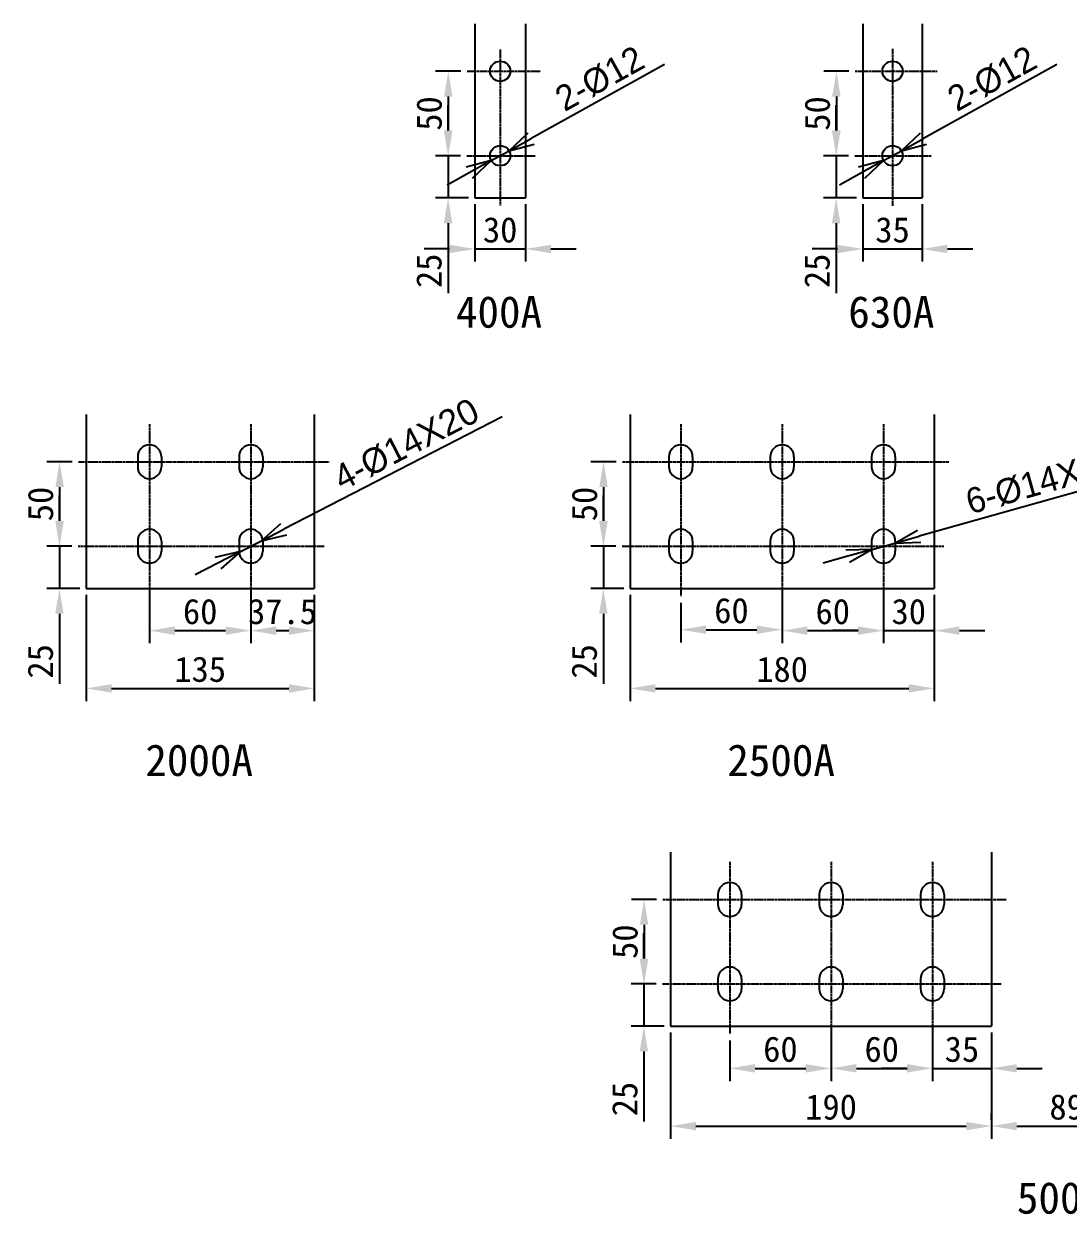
# Model space of a CAD drawing. Header units: millimetres. Extents: x 574498 to 1170950, y -60215 to -53982.
# Drawn here: x 578372 to 578990, y -58289 to -57584 of the extents above; entities that cross this region are included whole.
import ezdxf

# ---------------------------------------------------------------- set-up
doc = ezdxf.new("R2010")
doc.units = ezdxf.units.MM
doc.linetypes.add('CENTER', pattern=[2, 1.25, -0.25, 0.25, -0.25])
doc.styles.get("Standard").update_dxf_attribs({"font": ''})
doc.styles.add('Style-ENGINEERING', font='ENGINEERING.shx')
doc.styles.add('STYLE1', font='')
doc.styles.get('Standard').set_extended_font_data('NSimSun')
doc.styles.get('STYLE1').set_extended_font_data('仿宋_GB2312')
doc.dimstyles.get("Standard").update_dxf_attribs({"dimtxt": 0.25, "dimasz": 0.25, "dimexe": 0.125, "dimexo": 0.125, "dimgap": 0.125, "dimtad": 1, "dimdec": 4, "dimzin": 2, "dimdsep": 46, "dimtxsty": 'Style-ENGINEERING', "dimblk": 'TerminatorOpen', "dimcen": 0, "dimadec": 4, "dimazin": 3, "dimtfac": 1, "dimtdec": 4, "dimtofl": 0, "dimtmove": 0, "dimatfit": 3, "dimfxl": 0.125, "dimfrac": 2, "dimtolj": 1, "dimtzin": 2, "dimarcsym": 0})
doc.dimstyles.new('STANDARD$0', dxfattribs={"dimtxt": 5, "dimasz": 5, "dimexe": 2.5, "dimexo": 0, "dimgap": 1.25, "dimtad": 1, "dimdec": 4, "dimzin": 0, "dimdsep": 46, "dimtxsty": 'Standard', "dimcen": 0, "dimadec": 0, "dimazin": 0, "dimtfac": 0.514286, "dimtdec": 4, "dimtix": 1, "dimtmove": 0, "dimatfit": 3, "dimfxl": 1, "dimtolj": 1, "dimtzin": 0, "dimarcsym": 0})

# ---------------------------------------------------------------- blocks, each defined once
blk = doc.blocks.new('*D246')
at = {"color": 0, "lineweight": -2}
for p, q in [((578638.84, -57690.51), (578638.84, -57724.51)), ((578668.84, -57690.51), (578668.84, -57724.51)), ((578623.84, -57717.01), (578608.84, -57717.01)), ((578638.84, -57717.01), (578668.84, -57717.01)), ((578683.84, -57717.01), (578698.84, -57717.01))]:
    blk.add_line(p, q, dxfattribs=at)
at = {"color": 0}
for points in [[(578623.84, -57714.51), (578623.84, -57719.51), (578638.84, -57717.01)], [(578683.84, -57714.51), (578683.84, -57719.51), (578668.84, -57717.01)]]:
    blk.add_solid(points, dxfattribs=at)
at = {"layer": 'Defpoints', "color": 0}
for p in [(578638.84, -57686.76), (578668.84, -57686.76), (578668.84, -57717.01)]:
    blk.add_point(p, dxfattribs=at)
at = {"color": 0, "insert": (578653.84, -57705.76), "char_height": 15, "attachment_point": 5}
blk.add_mtext('\\A1;30', dxfattribs=at)
blk = doc.blocks.new('*D247')
at = {"color": 0, "lineweight": -2}
for p, q in [((578622.98, -57646.76), (578622.98, -57631.76)), ((578630.3, -57661.76), (578615.48, -57661.76)), ((578622.98, -57661.76), (578622.98, -57686.76)), ((578635.09, -57686.76), (578615.48, -57686.76)), ((578622.98, -57701.76), (578622.98, -57743.17))]:
    blk.add_line(p, q, dxfattribs=at)
at = {"color": 0}
for points in [[(578620.48, -57646.76), (578625.48, -57646.76), (578622.98, -57661.76)], [(578620.48, -57701.76), (578625.48, -57701.76), (578622.98, -57686.76)]]:
    blk.add_solid(points, dxfattribs=at)
at = {"layer": 'Defpoints', "color": 0}
for p in [(578634.05, -57661.76), (578622.98, -57686.76), (578638.84, -57686.76)]:
    blk.add_point(p, dxfattribs=at)
at = {"color": 0, "insert": (578611.73, -57729.96), "char_height": 15, "attachment_point": 5, "rotation": 90}
blk.add_mtext('\\A1;25', dxfattribs=at)
blk = doc.blocks.new('*D248')
at = {"color": 0, "lineweight": -2}
for p, q in [((578630.48, -57611.76), (578615.6, -57611.76)), ((578623.1, -57626.76), (578623.1, -57646.76)), ((578623.83, -57661.76), (578615.6, -57661.76))]:
    blk.add_line(p, q, dxfattribs=at)
at = {"color": 0}
for points in [[(578620.6, -57626.76), (578625.6, -57626.76), (578623.1, -57611.76)], [(578620.6, -57646.76), (578625.6, -57646.76), (578623.1, -57661.76)]]:
    blk.add_solid(points, dxfattribs=at)
at = {"layer": 'Defpoints', "color": 0}
for p in [(578634.23, -57611.76), (578623.1, -57661.76), (578627.58, -57661.76)]:
    blk.add_point(p, dxfattribs=at)
at = {"color": 0, "insert": (578611.85, -57636.76), "char_height": 15, "attachment_point": 5, "rotation": 90}
blk.add_mtext('\\A1;50', dxfattribs=at)
blk = doc.blocks.new('*D249')
at = {"color": 0, "lineweight": -2}
for p, q in [((578860.32, -57611.76), (578845.44, -57611.76)), ((578852.94, -57626.76), (578852.94, -57646.76)), ((578853.67, -57661.76), (578845.44, -57661.76))]:
    blk.add_line(p, q, dxfattribs=at)
at = {"color": 0}
for points in [[(578850.44, -57626.76), (578855.44, -57626.76), (578852.94, -57611.76)], [(578850.44, -57646.76), (578855.44, -57646.76), (578852.94, -57661.76)]]:
    blk.add_solid(points, dxfattribs=at)
at = {"layer": 'Defpoints', "color": 0}
for p in [(578864.07, -57611.76), (578852.94, -57661.76), (578857.42, -57661.76)]:
    blk.add_point(p, dxfattribs=at)
at = {"color": 0, "insert": (578841.69, -57636.76), "char_height": 15, "attachment_point": 5, "rotation": 90}
blk.add_mtext('\\A1;50', dxfattribs=at)
blk = doc.blocks.new('*D250')
at = {"color": 0, "lineweight": -2}
for p, q in [((578852.81, -57646.76), (578852.81, -57631.76)), ((578860.14, -57661.76), (578845.31, -57661.76)), ((578852.81, -57661.76), (578852.81, -57686.76)), ((578864.93, -57686.76), (578845.31, -57686.76)), ((578852.81, -57701.76), (578852.81, -57743.17))]:
    blk.add_line(p, q, dxfattribs=at)
at = {"color": 0}
for points in [[(578850.31, -57646.76), (578855.31, -57646.76), (578852.81, -57661.76)], [(578850.31, -57701.76), (578855.31, -57701.76), (578852.81, -57686.76)]]:
    blk.add_solid(points, dxfattribs=at)
at = {"layer": 'Defpoints', "color": 0}
for p in [(578863.89, -57661.76), (578852.81, -57686.76), (578868.68, -57686.76)]:
    blk.add_point(p, dxfattribs=at)
at = {"color": 0, "insert": (578841.56, -57729.96), "char_height": 15, "attachment_point": 5, "rotation": 90}
blk.add_mtext('\\A1;25', dxfattribs=at)
blk = doc.blocks.new('*D251')
at = {"color": 0, "lineweight": -2}
for p, q in [((578868.68, -57690.51), (578868.68, -57724.51)), ((578903.68, -57690.51), (578903.68, -57724.51)), ((578853.68, -57717.01), (578838.68, -57717.01)), ((578868.68, -57717.01), (578903.68, -57717.01)), ((578918.68, -57717.01), (578933.68, -57717.01))]:
    blk.add_line(p, q, dxfattribs=at)
at = {"color": 0}
for points in [[(578853.68, -57714.51), (578853.68, -57719.51), (578868.68, -57717.01)], [(578918.68, -57714.51), (578918.68, -57719.51), (578903.68, -57717.01)]]:
    blk.add_solid(points, dxfattribs=at)
at = {"layer": 'Defpoints', "color": 0}
for p in [(578868.68, -57686.76), (578903.68, -57686.76), (578903.68, -57717.01)]:
    blk.add_point(p, dxfattribs=at)
at = {"color": 0, "insert": (578886.18, -57705.76), "char_height": 15, "attachment_point": 5}
blk.add_mtext('\\A1;35', dxfattribs=at)
blk = doc.blocks.new('TerminatorOpen')
at = {"color": 0, "linetype": 'Continuous', "lineweight": -2}
for q in [(-1, 0.25), (-1, 0), (-1, -0.25)]:
    blk.add_line((0, 0), q, dxfattribs=at)
blk = doc.blocks.new('*D175')
at = {"color": 0, "lineweight": -2}
for p, q in [((578751.23, -57607.77), (578672.2, -57651.57)), ((578648.59, -57664.66), (578659.08, -57658.85)), ((578635.47, -57671.94), (578622.35, -57679.21))]:
    blk.add_line(p, q, dxfattribs=at)
at = {"layer": 'Defpoints', "color": 0}
for p in [(578659.08, -57658.85), (578648.59, -57664.66)]:
    blk.add_point(p, dxfattribs=at)
at = {"color": 0, "lineweight": -2, "xscale": 15, "yscale": 15, "zscale": 15}
for p, rotation in [((578659.08, -57658.85), 209.0010797323863), ((578648.59, -57664.66), 29.00107973238636)]:
    blk.add_blockref('TerminatorOpen', p, dxfattribs=dict(at, rotation=rotation))
at = {"color": 0, "insert": (578712.82, -57616.2), "char_height": 15, "attachment_point": 5, "rotation": 29.00108, "style": 'Style-ENGINEERING'}
blk.add_mtext('\\A1;2-%%c12', dxfattribs=at)
blk = doc.blocks.new('*D176')
at = {"color": 0, "lineweight": -2}
for p, q in [((578983.57, -57607.77), (578904.54, -57651.57)), ((578880.93, -57664.66), (578891.42, -57658.85)), ((578867.81, -57671.94), (578854.69, -57679.21))]:
    blk.add_line(p, q, dxfattribs=at)
at = {"layer": 'Defpoints', "color": 0}
for p in [(578891.42, -57658.85), (578880.93, -57664.66)]:
    blk.add_point(p, dxfattribs=at)
at = {"color": 0, "lineweight": -2, "xscale": 15, "yscale": 15, "zscale": 15}
for p, rotation in [((578891.42, -57658.85), 209.0010797319002), ((578880.93, -57664.66), 29.00107973190019)]:
    blk.add_blockref('TerminatorOpen', p, dxfattribs=dict(at, rotation=rotation))
at = {"color": 0, "insert": (578945.16, -57616.2), "char_height": 15, "attachment_point": 5, "rotation": 29.00108, "style": 'Style-ENGINEERING'}
blk.add_mtext('\\A1;2-%%c12', dxfattribs=at)
blk = doc.blocks.new('*D183')
at = {"color": 0, "lineweight": -2}
for p, q in [((578506.19, -57921.8), (578506.19, -57950.57)), ((578543.69, -57921.8), (578543.69, -57950.57)), ((578521.19, -57943.07), (578528.69, -57943.07))]:
    blk.add_line(p, q, dxfattribs=at)
at = {"color": 0}
for points in [[(578521.19, -57940.57), (578521.19, -57945.57), (578506.19, -57943.07)], [(578528.69, -57940.57), (578528.69, -57945.57), (578543.69, -57943.07)]]:
    blk.add_solid(points, dxfattribs=at)
at = {"layer": 'Defpoints', "color": 0}
for p in [(578506.19, -57918.05), (578543.69, -57918.05), (578543.69, -57943.07)]:
    blk.add_point(p, dxfattribs=at)
at = {"color": 0, "insert": (578524.94, -57931.82), "char_height": 15, "attachment_point": 5}
blk.add_mtext('\\A1;37.5', dxfattribs=at)
blk = doc.blocks.new('*D184')
at = {"color": 0, "lineweight": -2}
for p, q in [((578446.19, -57921.8), (578446.19, -57950.57)), ((578506.19, -57921.8), (578506.19, -57950.57)), ((578461.19, -57943.07), (578491.19, -57943.07))]:
    blk.add_line(p, q, dxfattribs=at)
at = {"color": 0}
for points in [[(578461.19, -57940.57), (578461.19, -57945.57), (578446.19, -57943.07)], [(578491.19, -57940.57), (578491.19, -57945.57), (578506.19, -57943.07)]]:
    blk.add_solid(points, dxfattribs=at)
at = {"layer": 'Defpoints', "color": 0}
for p in [(578446.19, -57918.05), (578506.19, -57918.05), (578506.19, -57943.07)]:
    blk.add_point(p, dxfattribs=at)
at = {"color": 0, "insert": (578476.19, -57931.82), "char_height": 15, "attachment_point": 5}
blk.add_mtext('\\A1;60', dxfattribs=at)
blk = doc.blocks.new('*D185')
at = {"color": 0, "lineweight": -2}
for p, q in [((578655.03, -57816.36), (578525.75, -57882.98)), ((578499.97, -57896.26), (578512.42, -57889.85)), ((578486.64, -57903.13), (578473.3, -57910))]:
    blk.add_line(p, q, dxfattribs=at)
at = {"layer": 'Defpoints', "color": 0}
for p in [(578512.42, -57889.85), (578499.97, -57896.26)]:
    blk.add_point(p, dxfattribs=at)
at = {"color": 0, "lineweight": -2, "xscale": 15, "yscale": 15, "zscale": 15}
for p, rotation in [((578512.42, -57889.85), 207.2617780957393), ((578499.97, -57896.26), 27.26177809573937)]:
    blk.add_blockref('TerminatorOpen', p, dxfattribs=dict(at, rotation=rotation))
at = {"color": 0, "insert": (578598.28, -57832.77), "char_height": 15, "attachment_point": 5, "rotation": 27.26178, "style": 'Style-ENGINEERING'}
blk.add_mtext('\\A1;4-%%c14{\\fArial|b0|i0|c0|p32;X20}', dxfattribs=at)
blk = doc.blocks.new('*D186')
at = {"color": 0, "lineweight": -2}
for p, q in [((578408.69, -57921.8), (578408.69, -57984.77)), ((578543.69, -57921.8), (578543.69, -57984.77)), ((578423.69, -57977.27), (578528.69, -57977.27))]:
    blk.add_line(p, q, dxfattribs=at)
at = {"color": 0}
for points in [[(578423.69, -57974.77), (578423.69, -57979.77), (578408.69, -57977.27)], [(578528.69, -57974.77), (578528.69, -57979.77), (578543.69, -57977.27)]]:
    blk.add_solid(points, dxfattribs=at)
at = {"layer": 'Defpoints', "color": 0}
for p in [(578408.69, -57918.05), (578543.69, -57918.05), (578543.69, -57977.27)]:
    blk.add_point(p, dxfattribs=at)
at = {"color": 0, "insert": (578476.19, -57966.02), "char_height": 15, "attachment_point": 5}
blk.add_mtext('\\A1;135', dxfattribs=at)
blk = doc.blocks.new('*D187')
at = {"color": 0, "lineweight": -2}
for p, q in [((578392.83, -57878.05), (578392.83, -57863.05)), ((578400.16, -57893.05), (578385.33, -57893.05)), ((578392.83, -57893.05), (578392.83, -57918.05)), ((578404.94, -57918.05), (578385.33, -57918.05)), ((578392.83, -57933.05), (578392.83, -57974.47))]:
    blk.add_line(p, q, dxfattribs=at)
at = {"color": 0}
for points in [[(578390.33, -57878.05), (578395.33, -57878.05), (578392.83, -57893.05)], [(578390.33, -57933.05), (578395.33, -57933.05), (578392.83, -57918.05)]]:
    blk.add_solid(points, dxfattribs=at)
at = {"layer": 'Defpoints', "color": 0}
for p in [(578403.91, -57893.05), (578392.83, -57918.05), (578408.69, -57918.05)]:
    blk.add_point(p, dxfattribs=at)
at = {"color": 0, "insert": (578381.58, -57961.26), "char_height": 15, "attachment_point": 5, "rotation": 90}
blk.add_mtext('\\A1;25', dxfattribs=at)
blk = doc.blocks.new('*D188')
at = {"color": 0, "lineweight": -2}
for p, q in [((578400.34, -57843.05), (578385.46, -57843.05)), ((578392.96, -57858.05), (578392.96, -57878.05)), ((578393.68, -57893.05), (578385.46, -57893.05))]:
    blk.add_line(p, q, dxfattribs=at)
at = {"color": 0}
for points in [[(578390.46, -57858.05), (578395.46, -57858.05), (578392.96, -57843.05)], [(578390.46, -57878.05), (578395.46, -57878.05), (578392.96, -57893.05)]]:
    blk.add_solid(points, dxfattribs=at)
at = {"layer": 'Defpoints', "color": 0}
for p in [(578404.09, -57843.05), (578392.96, -57893.05), (578397.43, -57893.05)]:
    blk.add_point(p, dxfattribs=at)
at = {"color": 0, "insert": (578381.71, -57868.05), "char_height": 15, "attachment_point": 5, "rotation": 90}
blk.add_mtext('\\A1;50', dxfattribs=at)
blk = doc.blocks.new('*D189')
at = {"color": 0, "lineweight": -2}
for p, q in [((578722.45, -57843.05), (578707.56, -57843.05)), ((578715.06, -57858.05), (578715.06, -57878.05)), ((578715.79, -57893.05), (578707.56, -57893.05))]:
    blk.add_line(p, q, dxfattribs=at)
at = {"color": 0}
for points in [[(578712.56, -57858.05), (578717.56, -57858.05), (578715.06, -57843.05)], [(578712.56, -57878.05), (578717.56, -57878.05), (578715.06, -57893.05)]]:
    blk.add_solid(points, dxfattribs=at)
at = {"layer": 'Defpoints', "color": 0}
for p in [(578726.2, -57843.05), (578715.06, -57893.05), (578719.54, -57893.05)]:
    blk.add_point(p, dxfattribs=at)
at = {"color": 0, "insert": (578703.81, -57868.05), "char_height": 15, "attachment_point": 5, "rotation": 90}
blk.add_mtext('\\A1;50', dxfattribs=at)
blk = doc.blocks.new('*D190')
at = {"color": 0, "lineweight": -2}
for p, q in [((578714.94, -57878.05), (578714.94, -57863.05)), ((578722.27, -57893.05), (578707.44, -57893.05)), ((578714.94, -57893.05), (578714.94, -57918.05)), ((578727.05, -57918.05), (578707.44, -57918.05)), ((578714.94, -57933.05), (578714.94, -57974.47))]:
    blk.add_line(p, q, dxfattribs=at)
at = {"color": 0}
for points in [[(578712.44, -57878.05), (578717.44, -57878.05), (578714.94, -57893.05)], [(578712.44, -57933.05), (578717.44, -57933.05), (578714.94, -57918.05)]]:
    blk.add_solid(points, dxfattribs=at)
at = {"layer": 'Defpoints', "color": 0}
for p in [(578726.02, -57893.05), (578714.94, -57918.05), (578730.8, -57918.05)]:
    blk.add_point(p, dxfattribs=at)
at = {"color": 0, "insert": (578703.69, -57961.26), "char_height": 15, "attachment_point": 5, "rotation": 90}
blk.add_mtext('\\A1;25', dxfattribs=at)
blk = doc.blocks.new('*D191')
at = {"color": 0, "lineweight": -2}
for p, q in [((578730.8, -57921.8), (578730.8, -57984.77)), ((578910.8, -57921.8), (578910.8, -57984.77)), ((578745.8, -57977.27), (578895.8, -57977.27))]:
    blk.add_line(p, q, dxfattribs=at)
at = {"color": 0}
for points in [[(578745.8, -57974.77), (578745.8, -57979.77), (578730.8, -57977.27)], [(578895.8, -57974.77), (578895.8, -57979.77), (578910.8, -57977.27)]]:
    blk.add_solid(points, dxfattribs=at)
at = {"layer": 'Defpoints', "color": 0}
for p in [(578730.8, -57918.05), (578910.8, -57918.05), (578910.8, -57977.27)]:
    blk.add_point(p, dxfattribs=at)
at = {"color": 0, "insert": (578820.8, -57966.02), "char_height": 15, "attachment_point": 5}
blk.add_mtext('\\A1;180', dxfattribs=at)
blk = doc.blocks.new('*D192')
at = {"color": 0, "lineweight": -2}
for p, q in [((579033.91, -57849.98), (578901.98, -57887.1)), ((578874.06, -57894.95), (578887.54, -57891.16)), ((578859.62, -57899.01), (578845.18, -57903.07))]:
    blk.add_line(p, q, dxfattribs=at)
at = {"layer": 'Defpoints', "color": 0}
for p in [(578874.06, -57894.95), (578887.54, -57891.16)]:
    blk.add_point(p, dxfattribs=at)
at = {"color": 0, "lineweight": -2, "xscale": 15, "yscale": 15, "zscale": 15}
for p, rotation in [((578887.54, -57891.16), 195.7119686433278), ((578874.06, -57894.95), 15.71196864332784)]:
    blk.add_blockref('TerminatorOpen', p, dxfattribs=dict(at, rotation=rotation))
at = {"color": 0, "insert": (578975.02, -57854.7), "char_height": 15, "attachment_point": 5, "rotation": 15.71197, "style": 'Style-ENGINEERING'}
blk.add_mtext('\\A1;6-%%c14{\\fArial|b0|i0|c0|p32;X20}', dxfattribs=at)
blk = doc.blocks.new('*D193')
at = {"color": 0, "lineweight": -2}
for p, q in [((578820.8, -57921.8), (578820.8, -57950.57)), ((578880.8, -57921.8), (578880.8, -57950.57)), ((578835.8, -57943.07), (578865.8, -57943.07))]:
    blk.add_line(p, q, dxfattribs=at)
at = {"color": 0}
for points in [[(578835.8, -57940.57), (578835.8, -57945.57), (578820.8, -57943.07)], [(578865.8, -57940.57), (578865.8, -57945.57), (578880.8, -57943.07)]]:
    blk.add_solid(points, dxfattribs=at)
at = {"layer": 'Defpoints', "color": 0}
for p in [(578820.8, -57918.05), (578880.8, -57918.05), (578880.8, -57943.07)]:
    blk.add_point(p, dxfattribs=at)
at = {"color": 0, "insert": (578850.8, -57931.82), "char_height": 15, "attachment_point": 5}
blk.add_mtext('\\A1;60', dxfattribs=at)
blk = doc.blocks.new('*D194')
at = {"color": 0, "lineweight": -2}
for p, q in [((578760.8, -57926.5), (578760.8, -57950.02)), ((578820.8, -57926.5), (578820.8, -57950.02)), ((578775.8, -57942.52), (578805.8, -57942.52))]:
    blk.add_line(p, q, dxfattribs=at)
at = {"color": 0}
for points in [[(578775.8, -57940.02), (578775.8, -57945.02), (578760.8, -57942.52)], [(578805.8, -57940.02), (578805.8, -57945.02), (578820.8, -57942.52)]]:
    blk.add_solid(points, dxfattribs=at)
at = {"layer": 'Defpoints', "color": 0}
for p in [(578760.8, -57922.75), (578820.8, -57922.75), (578820.8, -57942.52)]:
    blk.add_point(p, dxfattribs=at)
at = {"color": 0, "insert": (578790.8, -57931.27), "char_height": 15, "attachment_point": 5}
blk.add_mtext('\\A1;60', dxfattribs=at)
blk = doc.blocks.new('*D195')
at = {"color": 0, "lineweight": -2}
for p, q in [((578880.8, -57921.8), (578880.8, -57950.57)), ((578910.8, -57921.8), (578910.8, -57950.57)), ((578865.8, -57943.07), (578850.8, -57943.07)), ((578880.8, -57943.07), (578910.8, -57943.07)), ((578925.8, -57943.07), (578940.8, -57943.07))]:
    blk.add_line(p, q, dxfattribs=at)
at = {"color": 0}
for points in [[(578865.8, -57940.57), (578865.8, -57945.57), (578880.8, -57943.07)], [(578925.8, -57940.57), (578925.8, -57945.57), (578910.8, -57943.07)]]:
    blk.add_solid(points, dxfattribs=at)
at = {"layer": 'Defpoints', "color": 0}
for p in [(578880.8, -57918.05), (578910.8, -57918.05), (578910.8, -57943.07)]:
    blk.add_point(p, dxfattribs=at)
at = {"color": 0, "insert": (578895.8, -57931.82), "char_height": 15, "attachment_point": 5}
blk.add_mtext('\\A1;30', dxfattribs=at)
blk = doc.blocks.new('*D221')
at = {"color": 0, "lineweight": -2}
for p, q in [((578909.79, -58181.03), (578909.79, -58209.8)), ((578944.79, -58181.03), (578944.79, -58209.8)), ((578894.79, -58202.3), (578879.79, -58202.3)), ((578909.79, -58202.3), (578944.79, -58202.3)), ((578959.79, -58202.3), (578974.79, -58202.3))]:
    blk.add_line(p, q, dxfattribs=at)
at = {"color": 0}
for points in [[(578894.79, -58199.8), (578894.79, -58204.8), (578909.79, -58202.3)], [(578959.79, -58199.8), (578959.79, -58204.8), (578944.79, -58202.3)]]:
    blk.add_solid(points, dxfattribs=at)
at = {"layer": 'Defpoints', "color": 0}
for p in [(578909.79, -58177.28), (578944.79, -58177.28), (578944.79, -58202.3)]:
    blk.add_point(p, dxfattribs=at)
at = {"color": 0, "insert": (578927.29, -58191.05), "char_height": 15, "attachment_point": 5}
blk.add_mtext('\\A1;35', dxfattribs=at)
blk = doc.blocks.new('*D222')
at = {"color": 0, "lineweight": -2}
for p, q in [((578746.44, -58102.28), (578731.56, -58102.28)), ((578739.06, -58117.28), (578739.06, -58137.28)), ((578739.79, -58152.28), (578731.56, -58152.28))]:
    blk.add_line(p, q, dxfattribs=at)
at = {"color": 0}
for points in [[(578736.56, -58117.28), (578741.56, -58117.28), (578739.06, -58102.28)], [(578736.56, -58137.28), (578741.56, -58137.28), (578739.06, -58152.28)]]:
    blk.add_solid(points, dxfattribs=at)
at = {"layer": 'Defpoints', "color": 0}
for p in [(578750.19, -58102.28), (578739.06, -58152.28), (578743.54, -58152.28)]:
    blk.add_point(p, dxfattribs=at)
at = {"color": 0, "insert": (578727.81, -58127.28), "char_height": 15, "attachment_point": 5, "rotation": 90}
blk.add_mtext('\\A1;50', dxfattribs=at)
blk = doc.blocks.new('*D223')
at = {"color": 0, "lineweight": -2}
for p, q in [((578738.93, -58137.28), (578738.93, -58122.28)), ((578746.26, -58152.28), (578731.43, -58152.28)), ((578738.93, -58152.28), (578738.93, -58177.28)), ((578751.04, -58177.28), (578731.43, -58177.28)), ((578738.93, -58192.28), (578738.93, -58233.7))]:
    blk.add_line(p, q, dxfattribs=at)
at = {"color": 0}
for points in [[(578736.43, -58137.28), (578741.43, -58137.28), (578738.93, -58152.28)], [(578736.43, -58192.28), (578741.43, -58192.28), (578738.93, -58177.28)]]:
    blk.add_solid(points, dxfattribs=at)
at = {"layer": 'Defpoints', "color": 0}
for p in [(578750.01, -58152.28), (578738.93, -58177.28), (578754.79, -58177.28)]:
    blk.add_point(p, dxfattribs=at)
at = {"color": 0, "insert": (578727.68, -58220.49), "char_height": 15, "attachment_point": 5, "rotation": 90}
blk.add_mtext('\\A1;25', dxfattribs=at)
blk = doc.blocks.new('*D224')
at = {"color": 0, "lineweight": -2}
for p, q in [((578754.79, -58181.03), (578754.79, -58244)), ((578944.79, -58181.03), (578944.79, -58244)), ((578769.79, -58236.5), (578929.79, -58236.5))]:
    blk.add_line(p, q, dxfattribs=at)
at = {"color": 0}
for points in [[(578769.79, -58234), (578769.79, -58239), (578754.79, -58236.5)], [(578929.79, -58234), (578929.79, -58239), (578944.79, -58236.5)]]:
    blk.add_solid(points, dxfattribs=at)
at = {"layer": 'Defpoints', "color": 0}
for p in [(578754.79, -58177.28), (578944.79, -58177.28), (578944.79, -58236.5)]:
    blk.add_point(p, dxfattribs=at)
at = {"color": 0, "insert": (578849.79, -58225.25), "char_height": 15, "attachment_point": 5}
blk.add_mtext('\\A1;190', dxfattribs=at)
blk = doc.blocks.new('*D225')
at = {"color": 0, "lineweight": -2}
for p, q in [((578849.79, -58181.03), (578849.79, -58209.8)), ((578909.79, -58181.03), (578909.79, -58209.8)), ((578864.79, -58202.3), (578894.79, -58202.3))]:
    blk.add_line(p, q, dxfattribs=at)
at = {"color": 0}
for points in [[(578864.79, -58199.8), (578864.79, -58204.8), (578849.79, -58202.3)], [(578894.79, -58199.8), (578894.79, -58204.8), (578909.79, -58202.3)]]:
    blk.add_solid(points, dxfattribs=at)
at = {"layer": 'Defpoints', "color": 0}
for p in [(578849.79, -58177.28), (578909.79, -58177.28), (578909.79, -58202.3)]:
    blk.add_point(p, dxfattribs=at)
at = {"color": 0, "insert": (578879.79, -58191.05), "char_height": 15, "attachment_point": 5}
blk.add_mtext('\\A1;60', dxfattribs=at)
blk = doc.blocks.new('*D226')
at = {"color": 0, "lineweight": -2}
for p, q in [((578789.79, -58185.73), (578789.79, -58209.8)), ((578849.79, -58185.73), (578849.79, -58209.8)), ((578804.79, -58202.3), (578834.79, -58202.3))]:
    blk.add_line(p, q, dxfattribs=at)
at = {"color": 0}
for points in [[(578804.79, -58199.8), (578804.79, -58204.8), (578789.79, -58202.3)], [(578834.79, -58199.8), (578834.79, -58204.8), (578849.79, -58202.3)]]:
    blk.add_solid(points, dxfattribs=at)
at = {"layer": 'Defpoints', "color": 0}
for p in [(578789.79, -58181.98), (578849.79, -58181.98), (578849.79, -58202.3)]:
    blk.add_point(p, dxfattribs=at)
at = {"color": 0, "insert": (578819.79, -58191.05), "char_height": 15, "attachment_point": 5}
blk.add_mtext('\\A1;60', dxfattribs=at)
blk = doc.blocks.new('*D244')
at = {"color": 0, "lineweight": -2}
for p, q in [((578944.79, -58232.75), (578944.79, -58229)), ((579033.79, -58232.75), (579033.79, -58229)), ((578959.79, -58236.5), (579018.79, -58236.5))]:
    blk.add_line(p, q, dxfattribs=at)
at = {"color": 0}
for points in [[(578959.79, -58234), (578959.79, -58239), (578944.79, -58236.5)], [(579018.79, -58234), (579018.79, -58239), (579033.79, -58236.5)]]:
    blk.add_solid(points, dxfattribs=at)
at = {"layer": 'Defpoints', "color": 0}
for p in [(578944.79, -58236.5), (579033.79, -58236.5), (579033.79, -58236.5)]:
    blk.add_point(p, dxfattribs=at)
at = {"color": 0, "insert": (578989.29, -58225.25), "char_height": 15, "attachment_point": 5}
blk.add_mtext('\\A1;89', dxfattribs=at)

msp = doc.modelspace()

# ---------------------------------------------------------------- linework, layer by layer
for p, q in [((578638.83605, -57583.65152), (578638.83605, -57686.75568)), ((578668.83605, -57583.65152), (578668.83605, -57686.75568)), ((578868.67522, -57583.65152), (578868.67522, -57686.75568)), ((578903.67522, -57583.65152), (578903.67522, -57686.75568)), ((578638.83605, -57686.75568), (578668.83605, -57686.75568)), ((578868.67522, -57686.75568), (578903.67522, -57686.75568)), ((578408.69344, -57814.94914), (578408.69344, -57918.0533)), ((578543.69344, -57814.94914), (578543.69344, -57918.0533)), ((578730.80125, -57814.94914), (578730.80125, -57918.0533)), ((578910.80125, -57814.94914), (578910.80125, -57918.0533)), ((578439.19344, -57840.0533), (578439.19344, -57846.0533)), ((578453.19344, -57840.0533), (578453.19344, -57846.0533)), ((578499.19344, -57840.0533), (578499.19344, -57846.0533)), ((578513.19344, -57840.0533), (578513.19344, -57846.0533)), ((578753.80125, -57840.0533), (578753.80125, -57846.0533)), ((578767.80125, -57840.0533), (578767.80125, -57846.0533)), ((578813.80125, -57840.0533), (578813.80125, -57846.0533)), ((578827.80125, -57840.0533), (578827.80125, -57846.0533)), ((578873.80125, -57840.0533), (578873.80125, -57846.0533)), ((578887.80125, -57840.0533), (578887.80125, -57846.0533)), ((578439.19344, -57890.0533), (578439.19344, -57896.0533)), ((578453.19344, -57890.0533), (578453.19344, -57896.0533)), ((578499.19344, -57890.0533), (578499.19344, -57896.0533)), ((578513.19344, -57890.0533), (578513.19344, -57896.0533)), ((578753.80125, -57890.0533), (578753.80125, -57896.0533)), ((578767.80125, -57890.0533), (578767.80125, -57896.0533)), ((578813.80125, -57890.0533), (578813.80125, -57896.0533)), ((578827.80125, -57890.0533), (578827.80125, -57896.0533)), ((578873.80125, -57890.0533), (578873.80125, -57896.0533)), ((578887.80125, -57890.0533), (578887.80125, -57896.0533)), ((578408.69344, -57918.0533), (578543.69344, -57918.0533)), ((578730.80125, -57918.0533), (578910.80125, -57918.0533)), ((578754.79444, -58074.17926), (578754.79444, -58177.28342)), ((578944.79444, -58074.17926), (578944.79444, -58177.28342)), ((578782.79444, -58099.28342), (578782.79444, -58105.28342)), ((578796.79444, -58099.28342), (578796.79444, -58105.28342)), ((578842.79444, -58099.28342), (578842.79444, -58105.28342)), ((578856.79444, -58099.28342), (578856.79444, -58105.28342)), ((578902.79444, -58099.28342), (578902.79444, -58105.28342)), ((578916.79444, -58099.28342), (578916.79444, -58105.28342)), ((578782.79444, -58149.28342), (578782.79444, -58155.28342)), ((578796.79444, -58149.28342), (578796.79444, -58155.28342)), ((578842.79444, -58149.28342), (578842.79444, -58155.28342)), ((578856.79444, -58149.28342), (578856.79444, -58155.28342)), ((578902.79444, -58149.28342), (578902.79444, -58155.28342)), ((578916.79444, -58149.28342), (578916.79444, -58155.28342)), ((578754.79444, -58177.28342), (578944.79444, -58177.28342))]:
    msp.add_line(p, q)
at = {"color": 1, "linetype": 'CENTER'}
for p, q in [((578653.83605, -57598.81202), (578653.83605, -57691.17337)), ((578886.17522, -57598.4335), (578886.17522, -57691.4475)), ((578634.23099, -57611.75568), (578677.75493, -57611.75568)), ((578864.07016, -57611.75568), (578912.59409, -57611.75568)), ((578634.0545, -57661.75568), (578674.65106, -57661.75568)), ((578863.89366, -57661.75568), (578909.49023, -57661.75568)), ((578446.19344, -57820.84765), (578446.19344, -57922.74513)), ((578506.19344, -57820.84765), (578506.19344, -57922.74513)), ((578760.80125, -57820.84765), (578760.80125, -57922.74513)), ((578820.80125, -57820.84765), (578820.80125, -57922.74513)), ((578880.80125, -57820.84765), (578880.80125, -57922.74513)), ((578404.08838, -57843.0533), (578552.61231, -57843.0533)), ((578726.19619, -57843.0533), (578919.72013, -57843.0533)), ((578403.91188, -57893.0533), (578549.50845, -57893.0533)), ((578726.01969, -57893.0533), (578916.61626, -57893.0533)), ((578789.79444, -58080.07777), (578789.79444, -58181.97525)), ((578849.79444, -58080.07777), (578849.79444, -58181.97525)), ((578909.79444, -58080.07777), (578909.79444, -58181.97525)), ((578750.18938, -58102.28342), (578953.71331, -58102.28342)), ((578750.01288, -58152.28342), (578950.60944, -58152.28342))]:
    msp.add_line(p, q, dxfattribs=at)
for centre in [(578653.83605, -57611.75568), (578886.17522, -57611.75568), (578653.83605, -57661.75568), (578886.17522, -57661.75568)]:
    msp.add_circle(centre, 6)
for centre, start, end in [((578446.19344, -57840.0533), 0, 180), ((578506.19344, -57840.0533), 0, 180), ((578760.80125, -57840.0533), 0, 180), ((578820.80125, -57840.0533), 0, 180), ((578880.80125, -57840.0533), 0, 180), ((578446.19344, -57846.0533), 180, 0), ((578506.19344, -57846.0533), 180, 0), ((578760.80125, -57846.0533), 180, 0), ((578820.80125, -57846.0533), 180, 0), ((578880.80125, -57846.0533), 180, 0), ((578446.19344, -57890.0533), 0, 180), ((578506.19344, -57890.0533), 0, 180), ((578760.80125, -57890.0533), 0, 180), ((578820.80125, -57890.0533), 0, 180), ((578880.80125, -57890.0533), 0, 180), ((578446.19344, -57896.0533), 180, 0), ((578506.19344, -57896.0533), 180, 0), ((578760.80125, -57896.0533), 180, 0), ((578820.80125, -57896.0533), 180, 0), ((578880.80125, -57896.0533), 180, 0), ((578789.79444, -58099.28342), 0, 180), ((578849.79444, -58099.28342), 0, 180), ((578909.79444, -58099.28342), 0, 180), ((578789.79444, -58105.28342), 180, 0), ((578849.79444, -58105.28342), 180, 0), ((578909.79444, -58105.28342), 180, 0), ((578789.79444, -58149.28342), 0, 180), ((578849.79444, -58149.28342), 0, 180), ((578909.79444, -58149.28342), 0, 180), ((578789.79444, -58155.28342), 180, 0), ((578849.79444, -58155.28342), 180, 0), ((578909.79444, -58155.28342), 180, 0)]:
    msp.add_arc(centre, 7, start, end)

# ---------------------------------------------------------------- texts
at = {"style": 'STYLE1'}
for tag, p in [('400A', (578627.62777, -57763.64207)), ('630A', (578859.96694, -57763.64207)), ('2000A', (578443.69773, -58029.14616)), ('2500A', (578788.30554, -58029.14616)), ('5000A', (578959.81474, -58288.37628))]:
    msp.add_attdef(tag, p, '', height=18.75, dxfattribs=at)

# ---------------------------------------------------------------- dimensions: what is measured, and where the dimension line sits
for p1, p2, picture, middle in [((578648.58839, -57664.66463), (578659.08372, -57658.84672), '*D175', (578712.82182, -57616.19501)), ((578880.92756, -57664.66463), (578891.42288, -57658.84672), '*D176', (578945.16098, -57616.19501))]:
    dim = msp.add_diameter_dim_2p(p1=p1, p2=p2, text='2-%%c12', dimstyle='Standard', override={"dimscale": 6, "dimtxt": 2.5, "dimasz": 2.5, "dimexe": 1.25, "dimexo": 0.625, "dimgap": 0.625, "dimtad": 1, "dimtih": 0, "dimtoh": 0, "dimzin": 8, "dimlunit": 6, "dimcen": 2.5, "dimtofl": 1})
    dim.commit()
    dim.dimension.update_dxf_attribs({"geometry": picture, "text_midpoint": middle})
for base, p1, p2, picture, middle in [((578623.0998, -57661.75568), (578634.23099, -57611.75568), (578627.57746, -57661.75568), '*D248', (578611.8498, -57636.75568)), ((578852.93897, -57661.75568), (578864.07016, -57611.75568), (578857.41662, -57661.75568), '*D249', (578841.68897, -57636.75568)), ((578622.97542, -57686.75568), (578634.0545, -57661.75568), (578638.83605, -57686.75568), '*D247', (578611.72542, -57729.96401)), ((578852.81459, -57686.75568), (578863.89366, -57661.75568), (578868.67522, -57686.75568), '*D250', (578841.56459, -57729.96401)), ((578392.95718, -57893.0533), (578404.08838, -57843.0533), (578397.43484, -57893.0533), '*D188', (578381.70718, -57868.0533)), ((578715.065, -57893.0533), (578726.19619, -57843.0533), (578719.54266, -57893.0533), '*D189', (578703.815, -57868.0533)), ((578392.83281, -57918.0533), (578403.91188, -57893.0533), (578408.69344, -57918.0533), '*D187', (578381.58281, -57961.26163)), ((578714.94062, -57918.0533), (578726.01969, -57893.0533), (578730.80125, -57918.0533), '*D190', (578703.69062, -57961.26163)), ((578739.05818, -58152.28342), (578750.18938, -58102.28342), (578743.53584, -58152.28342), '*D222', (578727.80818, -58127.28342)), ((578738.9338, -58177.28342), (578750.01288, -58152.28342), (578754.79444, -58177.28342), '*D223', (578727.6838, -58220.49175))]:
    dim = msp.add_linear_dim(base=base, p1=p1, p2=p2, angle=90, dimstyle='STANDARD$0', override={"dimscale": 6, "dimtxt": 2.5, "dimasz": 2.5, "dimexe": 1.25, "dimexo": 0.625, "dimgap": 0.625, "dimzin": 8, "dimlunit": 6, "dimcen": 2.5, "dimtfac": 1, "dimtix": 0})
    dim.commit()
    dim.dimension.update_dxf_attribs({"geometry": picture, "text_midpoint": middle})
for base, p1, p2, picture, middle in [((578668.83605, -57717.01186), (578638.83605, -57686.75568), (578668.83605, -57686.75568), '*D246', (578653.83605, -57705.76186)), ((578903.67522, -57717.01186), (578868.67522, -57686.75568), (578903.67522, -57686.75568), '*D251', (578886.17522, -57705.76186)), ((578543.69344, -57977.27405), (578408.69344, -57918.0533), (578543.69344, -57918.0533), '*D186', (578476.19344, -57966.02405)), ((578506.19344, -57943.06757), (578446.19344, -57918.0533), (578506.19344, -57918.0533), '*D184', (578476.19344, -57931.81757)), ((578910.80125, -57977.27405), (578730.80125, -57918.0533), (578910.80125, -57918.0533), '*D191', (578820.80125, -57966.02405)), ((578880.80125, -57943.06757), (578820.80125, -57918.0533), (578880.80125, -57918.0533), '*D193', (578850.80125, -57931.81757)), ((578910.80125, -57943.06757), (578880.80125, -57918.0533), (578910.80125, -57918.0533), '*D195', (578895.80125, -57931.81757)), ((578820.80125, -57942.51831), (578760.80125, -57922.74513), (578820.80125, -57922.74513), '*D194', (578790.80125, -57931.26831)), ((578944.79444, -58236.50417), (578754.79444, -58177.28342), (578944.79444, -58177.28342), '*D224', (578849.79444, -58225.25417)), ((578909.79444, -58202.29769), (578849.79444, -58177.28342), (578909.79444, -58177.28342), '*D225', (578879.79444, -58191.04769)), ((578944.79444, -58202.29769), (578909.79444, -58177.28342), (578944.79444, -58177.28342), '*D221', (578927.29444, -58191.04769)), ((578849.79444, -58202.29769), (578789.79444, -58181.97525), (578849.79444, -58181.97525), '*D226', (578819.79444, -58191.04769)), ((579033.79444, -58236.50417), (578944.79444, -58236.50417), (579033.79444, -58236.50417), '*D244', (578989.29444, -58225.25417))]:
    dim = msp.add_linear_dim(base=base, p1=p1, p2=p2, dimstyle='STANDARD$0', override={"dimscale": 6, "dimtxt": 2.5, "dimasz": 2.5, "dimexe": 1.25, "dimexo": 0.625, "dimgap": 0.625, "dimzin": 8, "dimlunit": 6, "dimcen": 2.5, "dimtfac": 1, "dimtix": 0})
    dim.commit()
    dim.dimension.update_dxf_attribs({"geometry": picture, "text_midpoint": middle})
for p1, p2, text, picture, middle in [((578499.97098, -57896.2597), (578512.4159, -57889.8469), '4-%%c14{\\fArial|b0|i0|c0|p32;X20}', '*D185', (578603.50454, -57842.90947)), ((578874.06281, -57894.94891), (578887.5397, -57891.15769), '6-%%c14{\\fArial|b0|i0|c0|p32;X20}', '*D192', (578978.11236, -57865.67845))]:
    dim = msp.add_diameter_dim_2p(p1=p1, p2=p2, text=text, dimstyle='Standard', override={"dimscale": 6, "dimtxt": 2.5, "dimasz": 2.5, "dimexe": 1.25, "dimexo": 0.625, "dimgap": 0.625, "dimtad": 1, "dimtih": 0, "dimtoh": 0, "dimzin": 8, "dimlunit": 6, "dimcen": 2.5, "dimtofl": 1})
    dim.commit()
    dim.dimension.update_dxf_attribs({"geometry": picture, "text_midpoint": middle, "dimtype": 163})
dim = msp.add_linear_dim(base=(578543.69344, -57943.06757), p1=(578506.19344, -57918.0533), p2=(578543.69344, -57918.0533), dimstyle='STANDARD$0', override={"dimscale": 6, "dimtxt": 2.5, "dimasz": 2.5, "dimexe": 1.25, "dimexo": 0.625, "dimgap": 0.625, "dimzin": 8, "dimlunit": 6, "dimcen": 2.5, "dimtfac": 1, "dimtix": 0})
dim.commit()
dim.dimension.update_dxf_attribs({"geometry": '*D183', "text_midpoint": (578524.94344, -57943.06757), "dimtype": 160})

doc.saveas('drawing.dxf')
